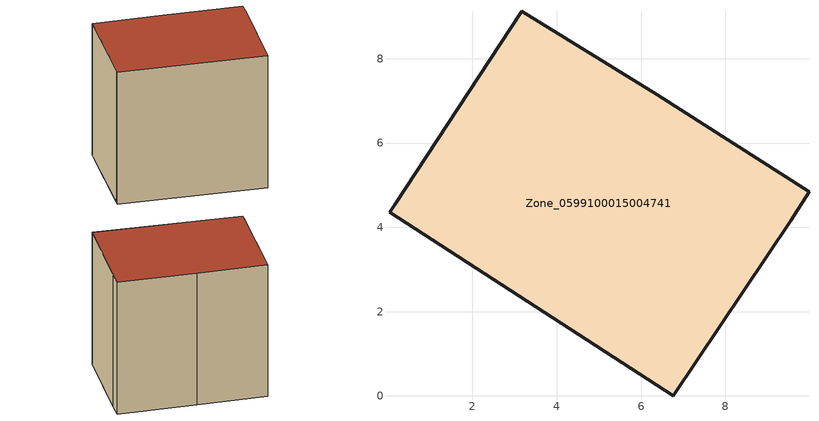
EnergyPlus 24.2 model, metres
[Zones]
Zone_0599100015004741
 floor ground (C_G): 6.38,7.14 9.98,4.85 9.55,4.15 6.76,0 0.03,4.36 0.16,4.54 3.17,9.13 z0.85
 wall outside (C_F): 6.76,0 9.55,4.15 9.98,4.85 6.38,7.14 3.17,9.13 0.16,4.54 0.03,4.36 6.76,0 z0.85:8.51
 roof outside (C_R): 0.03,4.36 6.76,0 9.55,4.15 9.98,4.85 6.38,7.14 3.17,9.13 0.16,4.54 z8.51
[BUILDING]
Pand.0599100015004741: North Axis=0; Terrain=City; Loads Convergence Tolerance Value=0.04; Temperature Convergence Tolerance Value=0.4; Solar Distribution=FullExterior; Maximum Number of Warmup Days=25; Minimum Number of Warmup Days=1
[Site:Location]
Rotterdam.The.Hague.AP_ZH_NLD Design_Conditions: Latitude=51.96; Longitude=4.45; Time Zone=1; Elevation=-4.5
[SITE:GROUNDTEMPERATURE:BUILDINGSURFACE]
18, 18, 18, 18, 18, 18, 18, 18, 18, 18, 18, 18
[MATERIAL] Thermal Absorptance=0.9; Solar Absorptance=0.7; Visible Absorptance=0.7
Name | Roughness | Thickness | Conductivity | Density | Specific Heat
G.TI.1965-1974 | MediumSmooth | 0.15 | 0.882353 | 540 | 1210
F.TI.1965-1974 | Rough | 0.3 | 0.697674 | 1920 | 840
R.TI.1965-1974 | MediumRough | 0.2 | 0.232558 | 1500 | 1000
[CONSTRUCTION]
C_G: G.TI.1965-1974
C_F: F.TI.1965-1974
C_R: R.TI.1965-1974
[ZONE]
Zone_0599100015004741: Type=1; Multiplier=1; Ceiling Height=Autocalculate; Volume=Autocalculate; Floor Area=autocalculate; Part of Total Floor Area=Yes
[ZONEINFILTRATION:DESIGNFLOWRATE]
Infil_Zone_0599100015004741: Zone or ZoneList or Space or SpaceList=Zone_0599100015004741; Schedule=AlwaysOn; Design Flow Rate Calculation Method=Flow/Area; Flow Rate per Floor Area=0.003; Constant Term Coefficient=1; Temperature Term Coefficient=0; Velocity Term Coefficient=0; Velocity Squared Term Coefficient=0
[HVACTEMPLATE:ZONE:IDEALLOADSAIRSYSTEM]
Zone_0599100015004741: Maximum Heating Supply Air Temperature=50; Minimum Cooling Supply Air Temperature=13; Maximum Heating Supply Air Humidity Ratio=0.0156; Minimum Cooling Supply Air Humidity Ratio=0.0077; Heating Limit=NoLimit; Cooling Limit=NoLimit; Dehumidification Control Type=ConstantSensibleHeatRatio; Cooling Sensible Heat Ratio=0.7; Dehumidification Setpoint=60; Humidification Control Type=None; Humidification Setpoint=30; Outdoor Air Method=None; Outdoor Air Flow Rate per Person=0.00944; Outdoor Air Flow Rate per Zone Floor Area=0; Outdoor Air Flow Rate per Zone=0; Demand Controlled Ventilation Type=None; Outdoor Air Economizer Type=NoEconomizer; Heat Recovery Type=None; Sensible Heat Recovery Effectiveness=0.7; Latent Heat Recovery Effectiveness=0.65
[ZONECONTROL:THERMOSTAT]
ThermostatControl_Zone_0599100015004741: Zone or ZoneList=Zone_0599100015004741; Control Type Schedule=DualSetpointControlType; Control 1=Thermostat_Zone_0599100015004741; Temperature Difference Between Cutout And Setpoint=0
[THERMOSTATSETPOINT:DUALSETPOINT]
Thermostat_Zone_0599100015004741: Heating Setpoint Temperature Schedule=HeatingSetpoint_Zone_0599100015004741; Cooling Setpoint Temperature Schedule=CoolingSetpoint_Zone_0599100015004741
[SCHEDULE:COMPACT]
HeatingSetpoint_Zone_0599100015004741: Through: 12/31, For: AllDays, Until: 24:00, 21
CoolingSetpoint_Zone_0599100015004741: Through: 12/31, For: AllDays, Until: 24:00, 24
DualSetpointControlType: Through: 12/31, For: AllDays, Until: 24:00, 4
AlwaysOn: Through: 12/31, For: AllDays, Until: 24:00, 1
